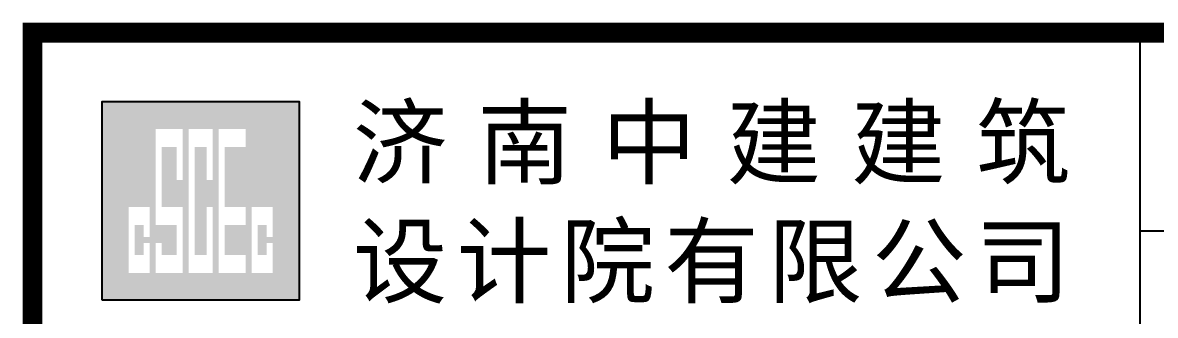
# Model space of a CAD drawing. Extents: x -55438775289 to -98440, y -7665632576 to 9496667396.
# Drawn here: x -151715 to -143123, y -116606 to -114390 of the extents above; entities that cross this region are included whole.
import ezdxf
from ezdxf.enums import TextEntityAlignment as Align

# ---------------------------------------------------------------- set-up
doc = ezdxf.new("R2010")
doc.units = 0
doc.header["$LTSCALE"] = 1000
doc.layers.get('0').update_dxf_attribs({"linetype": 'CONTINUOUS'})
doc.layers.add('FRAME', color=7, linetype='CONTINUOUS')
doc.styles.add('FRAME-1', font='simhei.ttf')

# ---------------------------------------------------------------- blocks, each defined once
blk = doc.blocks.new('a1')
h = blk.add_hatch(color=256)
h.paths.add_polyline_path([(88869.7, 130890.1), (87869.7, 130890.1), (87869.7, 129890.1), (88869.7, 129890.1)])
h.paths.add_polyline_path([(88597, 130662.9), (88490.9, 130662.9), (88490.9, 130359.8), (88597, 130359.8), (88597, 130268.9), (88490.9, 130268.9), (88490.9, 130117.4), (88597, 130117.4), (88597, 130026.5), (88460.6, 130026.5), (88460.6, 130753.8), (88597, 130753.8)], flags=16)
h.paths.add_polyline_path([(88733.3, 130359.8), (88733.3, 130208.3), (88703, 130208.3), (88703, 130268.9), (88657.6, 130268.9), (88657.6, 130117.4), (88703, 130117.4), (88703, 130178), (88733.3, 130178), (88733.3, 130026.5), (88627.3, 130026.5), (88627.3, 130359.8)], flags=16)
h.paths.add_polyline_path([(88430.3, 130496.2), (88400, 130496.2), (88400, 130662.9), (88339.4, 130662.9), (88339.4, 130117.4), (88400, 130117.4), (88400, 130359.8), (88430.3, 130359.8), (88430.3, 130026.5), (88309.1, 130026.5), (88309.1, 130753.8), (88430.3, 130753.8)], flags=16)
h.paths.add_polyline_path([(88278.8, 130496.2), (88248.5, 130496.2), (88248.5, 130662.9), (88172.7, 130662.9), (88172.7, 130359.8), (88278.8, 130359.8), (88278.8, 130026.5), (88142.4, 130026.5), (88142.4, 130178), (88172.7, 130178), (88172.7, 130117.4), (88248.5, 130117.4), (88248.5, 130268.9), (88142.4, 130268.9), (88142.4, 130753.8), (88278.8, 130753.8)], flags=16)
h.paths.add_polyline_path([(88112.1, 130359.8), (88112.1, 130208.3), (88081.8, 130208.3), (88081.8, 130268.9), (88036.4, 130268.9), (88036.4, 130117.4), (88081.8, 130117.4), (88081.8, 130178), (88112.1, 130178), (88112.1, 130026.5), (88006.1, 130026.5), (88006.1, 130359.8)], flags=16)
blk.add_lwpolyline([(87869.7, 129890.1), (88869.7, 129890.1), (88869.7, 130890.1), (87869.7, 130890.1)], close=True)
at = {"layer": 'FRAME'}
for p, q in [((87519.7, 131240.1), (87519.7, 127240.1)), ((87519.7, 131240.1), (115319.7, 131240.1)), ((93119.7, 131240.1), (93119.7, 127240.1)), ((93119.7, 130240.1), (115319.7, 130240.1))]:
    blk.add_line(p, q, dxfattribs=at)
at = {"layer": 'FRAME', "const_width": 100}
blk.add_lwpolyline([(87519.7, 127240.1), (87519.7, 131240.1), (115319.7, 131240.1)], dxfattribs=at)
at = {"layer": 'FRAME', "style": 'FRAME-1'}
for s, p in [('济', (89378.3, 130511.4)), ('南', (90008.3, 130511.4)), ('中', (90638.3, 130511.4)), ('建', (91268.3, 130511.4)), ('建', (91898.3, 130511.4)), ('筑', (92528.3, 130511.4)), ('设', (89378.3, 129911.4)), ('计', (89903.3, 129911.4)), ('院', (90428.3, 129911.4)), ('有', (90953.3, 129911.4)), ('限', (91478.3, 129911.4)), ('公', (92003.3, 129911.4)), ('司', (92528.3, 129911.4))]:
    blk.add_text(s, height=350, dxfattribs=at).set_placement(p, align=Align.CENTER)

msp = doc.modelspace()

# ---------------------------------------------------------------- block references
at = {"layer": 'FRAME', "xscale": 1.5, "yscale": 1.5, "zscale": 1.5}
msp.add_blockref('a1', (-282919.6, -311325.1), dxfattribs=at)

doc.saveas('drawing.dxf')
